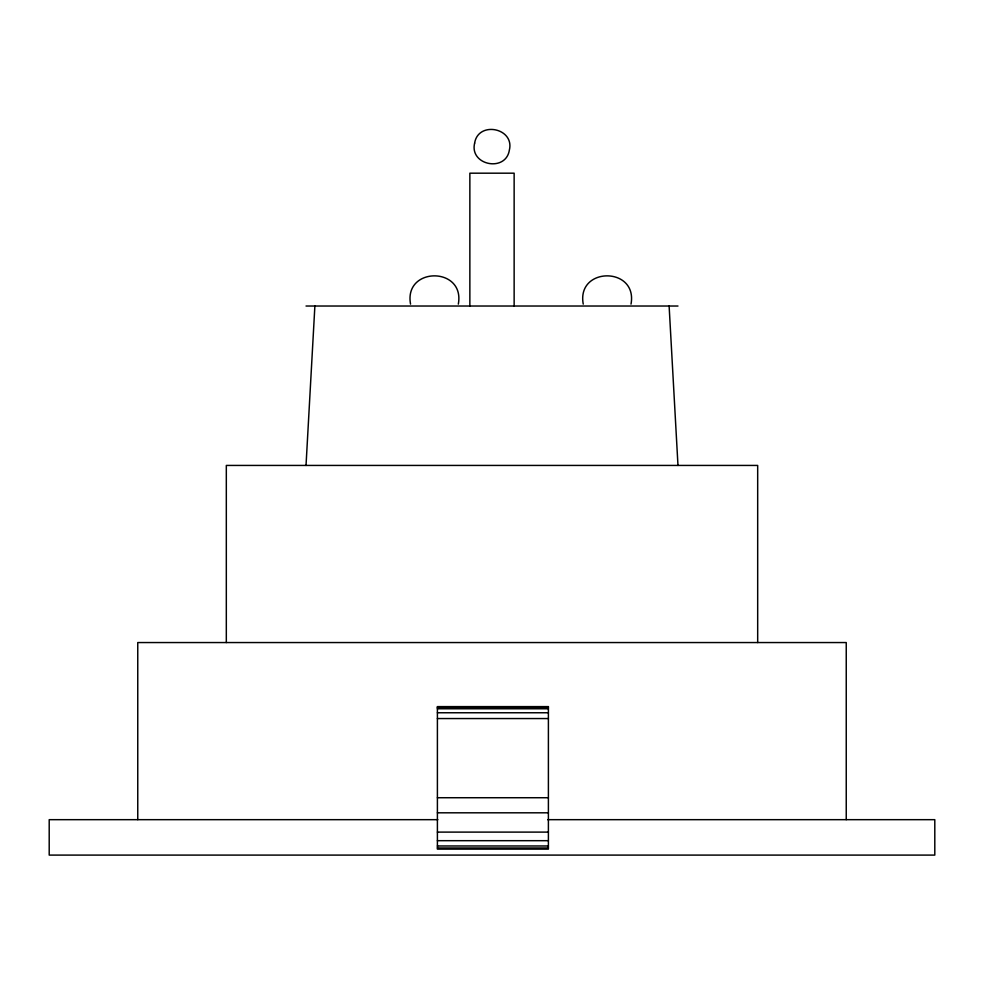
<?xml version="1.0" encoding="UTF-8"?>
<svg xmlns="http://www.w3.org/2000/svg" width="984" height="984" viewBox="0 0 984 984"><rect width="100%" height="100%" fill="white"/><g stroke="black" fill="none" stroke-linecap="round" stroke-linejoin="round"><path stroke-width="1.48" d="M306.024 465.432L314.88 306.024M458.323 304.13C465.272 266.443 403.6 266.443 410.549 304.13M631.015 304.13C637.964 266.443 576.292 266.443 583.241 304.13M306.024 306.024L677.976 306.024M437.4 707.041L548.395 707.041M437.4 707.754L548.395 707.754M437.4 708.763L548.395 708.763M437.4 712.76L548.395 712.76M437.4 718.554L548.395 718.554M437.4 797.729L548.395 797.729M437.4 812.809L548.395 812.809M437.855 819.672L49.2 819.672L49.2 855.096L934.8 855.096L934.8 819.672L547.658 819.672M437.4 832.107L548.395 832.107M437.4 840.68L548.395 840.68M437.4 845.969L548.395 845.969M437.4 847.974L548.395 847.974M669.12 306.024L677.976 465.432M846.24 819.672L846.24 642.552L137.76 642.552L137.76 819.672M757.68 642.552L757.68 465.432L226.32 465.432L226.32 642.552M514.14 306.024L514.14 173.184L469.86 173.184L469.86 306.024M474.632 143.16C469.233 165.324 505.874 172.618 509.368 150.072C514.767 127.908 478.126 120.614 474.632 143.16M548.395 706.61L437.4 706.61L437.4 849.118L548.395 849.118L548.395 706.61"/></g></svg>
